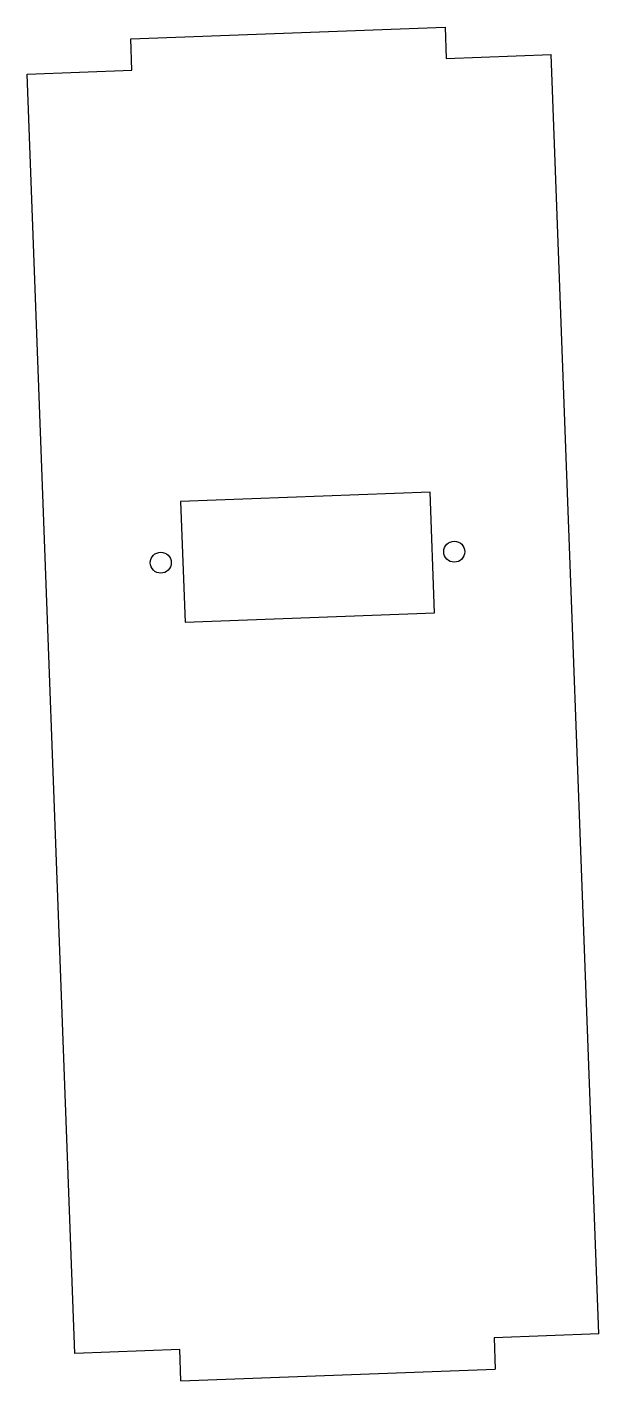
# Model space of a CAD drawing. Header units: millimetres. Extents: x 0 to 54, y -890 to -761.
import ezdxf

# ---------------------------------------------------------------- set-up
doc = ezdxf.new("R2010")
doc.units = ezdxf.units.MM

msp = doc.modelspace()

# ---------------------------------------------------------------- linework, layer by layer
at = {"color": 7, "linetype": 'Continuous', "lineweight": 25}
for p, q in [((9.61, -762.18), (39.59, -761.06)), ((39.59, -761.06), (39.7, -764.06)), ((9.72, -765.18), (9.61, -762.18)), ((39.7, -764.06), (49.7, -763.69)), ((54.25, -885.6), (49.7, -763.69)), ((-0.27, -765.55), (9.72, -765.18)), ((4.29, -887.47), (-0.27, -765.55)), ((38.15, -805.4), (14.36, -806.29)), ((14.36, -806.29), (14.79, -817.78)), ((38.57, -816.89), (38.15, -805.4)), ((14.79, -817.78), (38.57, -816.89)), ((54.25, -885.6), (44.26, -885.98)), ((44.26, -885.98), (44.37, -888.97)), ((14.28, -887.1), (4.29, -887.47)), ((14.39, -890.09), (14.28, -887.1)), ((14.39, -890.09), (44.37, -888.97))]:
    msp.add_line(p, q, dxfattribs=at)
for centre in [(40.46, -811.06), (12.48, -812.11)]:
    msp.add_circle(centre, 1, dxfattribs=at)

doc.saveas('drawing.dxf')
